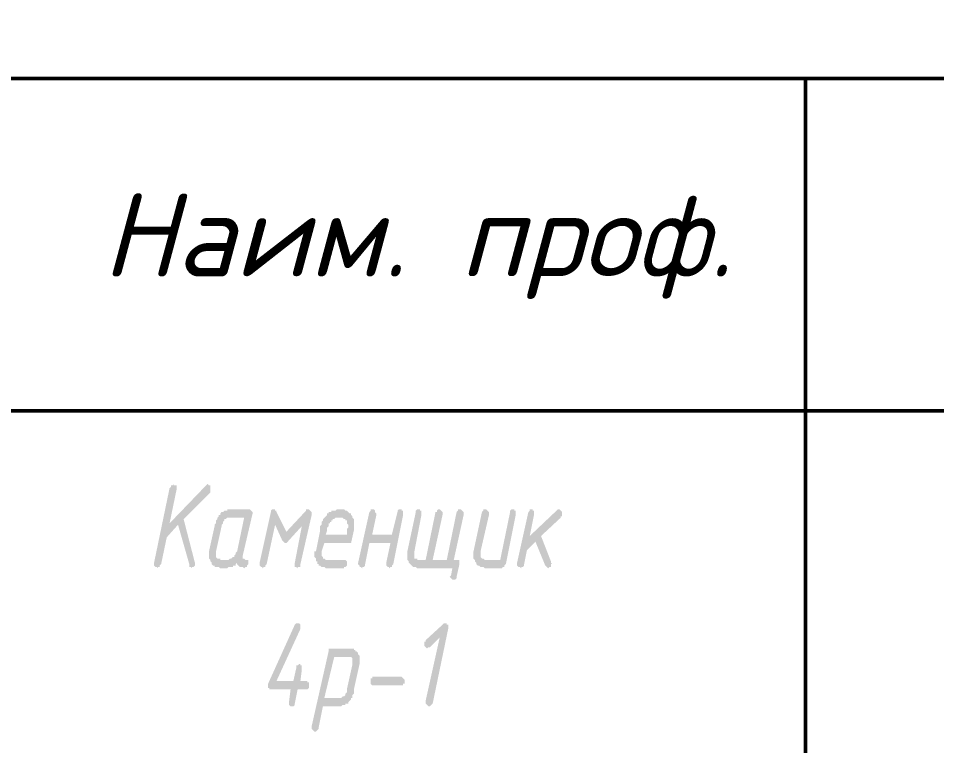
# Model space of a CAD drawing. Header units: millimetres. Extents: x 2279 to 5236, y 896 to 2828.
# Drawn here: x 4519.06 to 4546.68, y 2150.82 to 2172.68 of the extents above; entities that cross this region are included whole.
import ezdxf

# ---------------------------------------------------------------- set-up
doc = ezdxf.new("R2010")
doc.units = ezdxf.units.MM
doc.layers.add('PDF _!!ТОНКАЯ', color=7, linetype='Continuous')
doc.layers.add('PDF _Текст', color=7, linetype='Continuous')
doc.styles.add('PDF ISOCPEUR Italic', font='isocpeui.ttf')

msp = doc.modelspace()

# ---------------------------------------------------------------- hatches: boundary and pattern name
at = {"layer": 'PDF _!!ТОНКАЯ', "transparency": 33554559}
for points in [[(4523.86, 2157.46), (4523.521, 2157.079), (4523.352, 2156.275), (4523.309, 2156.232), (4523.309, 2156.19), (4523.267, 2156.19), (4523.267, 2156.19), (4523.225, 2156.148), (4523.225, 2156.19), (4523.182, 2156.19), (4523.182, 2156.19), (4523.14, 2156.232), (4523.14, 2156.275), (4523.14, 2156.275), (4523.14, 2156.317), (4523.14, 2156.317), (4523.606, 2158.561), (4523.648, 2158.603), (4523.648, 2158.645), (4523.69, 2158.645), (4523.69, 2158.645), (4523.733, 2158.688), (4523.733, 2158.645), (4523.775, 2158.645), (4523.817, 2158.645), (4523.817, 2158.603), (4523.817, 2158.561), (4523.817, 2158.561), (4523.817, 2158.518), (4523.817, 2158.518), (4523.606, 2157.502), (4524.707, 2158.645), (4524.707, 2158.645), (4524.749, 2158.688), (4524.749, 2158.688), (4524.791, 2158.645), (4524.791, 2158.645), (4524.834, 2158.645), (4524.834, 2158.603), (4524.834, 2158.561), (4524.834, 2158.561), (4524.834, 2158.518), (4524.834, 2158.476), (4524.834, 2158.434), (4524.029, 2157.629), (4524.368, 2156.317), (4524.368, 2156.275), (4524.368, 2156.275), (4524.368, 2156.232), (4524.368, 2156.232), (4524.326, 2156.19), (4524.326, 2156.19), (4524.283, 2156.19), (4524.283, 2156.148), (4524.241, 2156.19), (4524.199, 2156.19), (4524.199, 2156.19), (4524.199, 2156.232), (4524.199, 2156.275)], [(4527.585, 2157.418), (4527.162, 2156.952), (4527.162, 2156.952), (4527.12, 2156.91), (4527.077, 2156.91), (4527.077, 2156.91), (4527.035, 2156.952), (4527.035, 2156.952), (4526.993, 2156.994), (4526.781, 2157.46), (4526.527, 2156.275), (4526.485, 2156.232), (4526.485, 2156.19), (4526.485, 2156.19), (4526.442, 2156.19), (4526.4, 2156.148), (4526.4, 2156.19), (4526.358, 2156.19), (4526.358, 2156.19), (4526.315, 2156.232), (4526.315, 2156.275), (4526.315, 2156.275), (4526.315, 2156.317), (4526.315, 2156.317), (4526.654, 2157.841), (4526.654, 2157.841), (4526.654, 2157.883), (4526.696, 2157.926), (4526.739, 2157.926), (4526.739, 2157.926), (4526.781, 2157.926), (4526.781, 2157.883), (4526.823, 2157.883), (4526.823, 2157.841), (4527.12, 2157.248), (4527.712, 2157.883), (4527.712, 2157.926), (4527.755, 2157.926), (4527.755, 2157.926), (4527.797, 2157.926), (4527.839, 2157.883), (4527.839, 2157.883), (4527.882, 2157.841), (4527.882, 2157.841), (4527.882, 2157.799), (4527.882, 2157.756), (4527.882, 2157.756), (4527.543, 2156.275), (4527.543, 2156.232), (4527.543, 2156.19), (4527.501, 2156.19), (4527.458, 2156.19), (4527.458, 2156.148), (4527.416, 2156.19), (4527.416, 2156.19), (4527.374, 2156.19), (4527.374, 2156.232), (4527.374, 2156.275), (4527.374, 2156.275), (4527.374, 2156.317), (4527.374, 2156.317)], [(4530.252, 2156.91), (4529.617, 2156.91), (4529.49, 2156.275), (4529.49, 2156.232), (4529.448, 2156.19), (4529.448, 2156.19), (4529.406, 2156.19), (4529.406, 2156.148), (4529.363, 2156.19), (4529.321, 2156.19), (4529.321, 2156.19), (4529.321, 2156.232), (4529.279, 2156.275), (4529.279, 2156.275), (4529.279, 2156.317), (4529.279, 2156.317), (4529.617, 2157.841), (4529.617, 2157.841), (4529.66, 2157.883), (4529.66, 2157.926), (4529.702, 2157.926), (4529.702, 2157.926), (4529.744, 2157.926), (4529.787, 2157.883), (4529.787, 2157.883), (4529.787, 2157.841), (4529.829, 2157.799), (4529.829, 2157.799), (4529.829, 2157.756), (4529.829, 2157.756), (4529.702, 2157.164), (4530.295, 2157.164), (4530.464, 2157.841), (4530.464, 2157.841), (4530.464, 2157.883), (4530.506, 2157.926), (4530.506, 2157.926), (4530.549, 2157.926), (4530.591, 2157.926), (4530.591, 2157.883), (4530.633, 2157.883), (4530.633, 2157.841), (4530.633, 2157.841), (4530.633, 2157.799), (4530.633, 2157.756), (4530.633, 2157.756), (4530.337, 2156.275), (4530.295, 2156.232), (4530.295, 2156.19), (4530.252, 2156.19), (4530.252, 2156.19), (4530.21, 2156.148), (4530.21, 2156.19), (4530.168, 2156.19), (4530.168, 2156.19), (4530.125, 2156.232), (4530.125, 2156.275), (4530.125, 2156.275), (4530.125, 2156.317), (4530.125, 2156.317)], [(4532.115, 2156.148), (4531.057, 2156.148), (4531.014, 2156.19), (4531.014, 2156.19), (4530.972, 2156.19), (4530.93, 2156.19), (4530.93, 2156.19), (4530.887, 2156.232), (4530.887, 2156.232), (4530.845, 2156.275), (4530.845, 2156.275), (4530.803, 2156.317), (4530.803, 2156.359), (4530.803, 2156.359), (4530.76, 2156.402), (4530.76, 2156.444), (4530.76, 2156.486), (4530.76, 2156.529), (4530.76, 2156.571), (4530.76, 2156.571), (4530.76, 2156.613), (4530.76, 2156.656), (4530.76, 2156.656), (4531.014, 2157.841), (4531.014, 2157.841), (4531.014, 2157.883), (4531.057, 2157.926), (4531.099, 2157.926), (4531.099, 2157.926), (4531.141, 2157.926), (4531.141, 2157.883), (4531.184, 2157.883), (4531.184, 2157.841), (4531.184, 2157.799), (4531.184, 2157.799), (4531.184, 2157.756), (4531.184, 2157.756), (4530.972, 2156.656), (4530.972, 2156.613), (4530.972, 2156.571), (4530.972, 2156.571), (4530.972, 2156.529), (4530.972, 2156.529), (4530.972, 2156.486), (4530.972, 2156.444), (4531.014, 2156.444), (4531.057, 2156.444), (4531.057, 2156.402), (4531.099, 2156.402), (4531.099, 2156.402), (4531.311, 2156.402), (4531.607, 2157.841), (4531.649, 2157.841), (4531.649, 2157.883), (4531.692, 2157.926), (4531.692, 2157.926), (4531.734, 2157.926), (4531.734, 2157.926), (4531.776, 2157.883), (4531.776, 2157.883), (4531.819, 2157.841), (4531.819, 2157.799), (4531.819, 2157.799), (4531.819, 2157.756), (4531.819, 2157.756), (4531.522, 2156.402), (4531.946, 2156.402), (4532.242, 2157.841), (4532.242, 2157.841), (4532.284, 2157.883), (4532.284, 2157.926), (4532.327, 2157.926), (4532.327, 2157.926), (4532.369, 2157.926), (4532.411, 2157.883), (4532.411, 2157.883), (4532.454, 2157.841), (4532.454, 2157.799), (4532.454, 2157.799), (4532.454, 2157.756), (4532.454, 2157.756), (4532.157, 2156.402), (4532.242, 2156.402), (4532.284, 2156.402), (4532.327, 2156.402), (4532.327, 2156.359), (4532.327, 2156.359), (4532.327, 2156.317), (4532.327, 2156.275), (4532.242, 2155.894), (4532.242, 2155.851), (4532.2, 2155.809), (4532.2, 2155.809), (4532.157, 2155.809), (4532.157, 2155.809), (4532.115, 2155.809), (4532.115, 2155.809), (4532.073, 2155.851), (4532.073, 2155.851), (4532.03, 2155.894), (4532.03, 2155.894), (4532.073, 2155.936), (4532.073, 2155.936)], [(4533.851, 2157.841), (4533.851, 2157.841), (4533.851, 2157.883), (4533.893, 2157.926), (4533.935, 2157.926), (4533.935, 2157.926), (4533.978, 2157.926), (4533.978, 2157.883), (4534.02, 2157.883), (4534.02, 2157.841), (4534.02, 2157.841), (4534.02, 2157.799), (4534.02, 2157.756), (4534.02, 2157.756), (4533.724, 2156.275), (4533.724, 2156.275), (4533.681, 2156.232), (4533.681, 2156.19), (4533.639, 2156.19), (4533.639, 2156.19), (4533.597, 2156.148), (4533.597, 2156.148), (4533.089, 2156.148), (4533.046, 2156.19), (4533.004, 2156.19), (4532.962, 2156.19), (4532.962, 2156.19), (4532.919, 2156.232), (4532.919, 2156.232), (4532.877, 2156.232), (4532.835, 2156.275), (4532.835, 2156.275), (4532.835, 2156.317), (4532.792, 2156.359), (4532.792, 2156.359), (4532.792, 2156.402), (4532.75, 2156.444), (4532.75, 2156.486), (4532.75, 2156.529), (4532.75, 2156.571), (4532.75, 2156.571), (4532.75, 2156.613), (4532.75, 2156.656), (4532.75, 2156.656), (4533.004, 2157.841), (4533.004, 2157.841), (4533.046, 2157.883), (4533.046, 2157.926), (4533.089, 2157.926), (4533.089, 2157.926), (4533.131, 2157.926), (4533.173, 2157.883), (4533.173, 2157.883), (4533.216, 2157.841), (4533.216, 2157.841), (4533.216, 2157.799), (4533.216, 2157.756), (4533.216, 2157.756), (4532.962, 2156.656), (4532.962, 2156.613), (4532.962, 2156.571), (4532.962, 2156.571), (4532.962, 2156.529), (4532.962, 2156.529), (4532.962, 2156.486), (4533.004, 2156.444), (4533.004, 2156.444), (4533.046, 2156.444), (4533.089, 2156.402), (4533.089, 2156.402), (4533.131, 2156.402), (4533.554, 2156.402)], [(4534.613, 2156.952), (4534.359, 2156.698), (4534.274, 2156.275), (4534.274, 2156.232), (4534.232, 2156.19), (4534.232, 2156.19), (4534.189, 2156.19), (4534.189, 2156.148), (4534.147, 2156.19), (4534.105, 2156.19), (4534.105, 2156.19), (4534.062, 2156.232), (4534.062, 2156.275), (4534.062, 2156.275), (4534.062, 2156.317), (4534.062, 2156.317), (4534.401, 2157.841), (4534.401, 2157.841), (4534.443, 2157.883), (4534.443, 2157.926), (4534.486, 2157.926), (4534.486, 2157.926), (4534.528, 2157.926), (4534.528, 2157.883), (4534.571, 2157.883), (4534.571, 2157.841), (4534.571, 2157.841), (4534.571, 2157.799), (4534.571, 2157.756), (4534.571, 2157.756), (4534.443, 2157.121), (4535.248, 2157.883), (4535.29, 2157.926), (4535.333, 2157.926), (4535.333, 2157.926), (4535.333, 2157.926), (4535.375, 2157.883), (4535.375, 2157.883), (4535.417, 2157.841), (4535.417, 2157.799), (4535.417, 2157.799), (4535.417, 2157.756), (4535.417, 2157.714), (4535.375, 2157.714), (4535.375, 2157.672), (4534.782, 2157.121), (4535.079, 2156.359), (4535.079, 2156.317), (4535.121, 2156.275), (4535.079, 2156.275), (4535.079, 2156.232), (4535.079, 2156.19), (4535.036, 2156.19), (4535.036, 2156.19), (4534.994, 2156.148), (4534.952, 2156.19), (4534.952, 2156.19), (4534.909, 2156.232), (4534.909, 2156.232)], [(4527.543, 2152.761), (4527.712, 2152.761), (4527.755, 2152.761), (4527.755, 2152.719), (4527.797, 2152.719), (4527.797, 2152.676), (4527.797, 2152.676), (4527.797, 2152.634), (4527.797, 2152.592), (4527.797, 2152.549), (4527.797, 2152.549), (4527.755, 2152.507), (4527.712, 2152.507), (4527.712, 2152.507), (4527.458, 2152.507), (4527.374, 2152.084), (4527.374, 2152.041), (4527.374, 2152.041), (4527.331, 2151.999), (4527.289, 2151.999), (4527.289, 2151.999), (4527.247, 2151.999), (4527.247, 2151.999), (4527.204, 2152.041), (4527.204, 2152.041), (4527.204, 2152.084), (4527.204, 2152.126), (4527.204, 2152.168), (4527.204, 2152.168), (4527.247, 2152.507), (4526.654, 2152.507), (4526.654, 2152.507), (4526.612, 2152.507), (4526.612, 2152.549), (4526.569, 2152.549), (4526.569, 2152.592), (4526.569, 2152.634), (4526.569, 2152.676), (4526.569, 2152.676), (4527.374, 2154.454), (4527.374, 2154.454), (4527.416, 2154.497), (4527.458, 2154.497), (4527.458, 2154.497), (4527.501, 2154.497), (4527.501, 2154.497), (4527.543, 2154.454), (4527.543, 2154.454), (4527.543, 2154.412), (4527.543, 2154.37), (4527.543, 2154.327), (4527.543, 2154.327), (4526.823, 2152.761), (4527.331, 2152.761), (4527.416, 2153.142), (4527.416, 2153.184), (4527.416, 2153.227), (4527.458, 2153.227), (4527.501, 2153.269), (4527.501, 2153.269), (4527.543, 2153.269), (4527.543, 2153.227), (4527.585, 2153.227), (4527.585, 2153.184), (4527.585, 2153.142), (4527.585, 2153.142), (4527.585, 2153.1), (4527.585, 2153.1)], [(4531.734, 2154.073), (4531.438, 2153.777), (4531.395, 2153.777), (4531.353, 2153.735), (4531.353, 2153.735), (4531.311, 2153.777), (4531.311, 2153.777), (4531.268, 2153.819), (4531.268, 2153.819), (4531.268, 2153.862), (4531.268, 2153.904), (4531.268, 2153.946), (4531.311, 2153.946), (4531.311, 2153.989), (4531.819, 2154.454), (4531.861, 2154.497), (4531.903, 2154.497), (4531.903, 2154.497), (4531.903, 2154.497), (4531.946, 2154.497), (4531.946, 2154.454), (4531.988, 2154.454), (4531.988, 2154.412), (4531.988, 2154.37), (4531.988, 2154.327), (4531.988, 2154.327), (4531.522, 2152.084), (4531.48, 2152.041), (4531.48, 2152.041), (4531.438, 2151.999), (4531.438, 2151.999), (4531.395, 2151.999), (4531.395, 2151.999), (4531.353, 2152.041), (4531.353, 2152.041), (4531.311, 2152.084), (4531.311, 2152.084), (4531.311, 2152.126), (4531.311, 2152.168), (4531.311, 2152.168)], [(4530.591, 2152.634), (4529.744, 2152.634), (4529.702, 2152.634), (4529.702, 2152.634), (4529.66, 2152.676), (4529.66, 2152.676), (4529.66, 2152.719), (4529.66, 2152.761), (4529.66, 2152.803), (4529.66, 2152.803), (4529.66, 2152.846), (4529.702, 2152.846), (4529.702, 2152.888), (4529.744, 2152.888), (4530.591, 2152.888), (4530.591, 2152.888), (4530.633, 2152.846), (4530.633, 2152.846), (4530.676, 2152.803), (4530.676, 2152.803), (4530.676, 2152.761), (4530.676, 2152.719), (4530.676, 2152.676), (4530.633, 2152.676), (4530.633, 2152.634), (4530.591, 2152.634), (4530.591, 2152.634)]]:
    msp.add_hatch(color=256, dxfattribs=at).paths.add_polyline_path(points)
h = msp.add_hatch(color=256, dxfattribs=at)
h.paths.add_polyline_path([(4525.172, 2156.402), (4525.384, 2156.402), (4525.384, 2156.402), (4525.426, 2156.444), (4525.469, 2156.444), (4525.469, 2156.444), (4525.511, 2156.486), (4525.553, 2156.486), (4525.553, 2156.529), (4525.596, 2156.571), (4525.596, 2156.571), (4525.596, 2156.613), (4525.638, 2156.656), (4525.638, 2156.656), (4525.85, 2157.672), (4525.426, 2157.672), (4525.384, 2157.672), (4525.384, 2157.672), (4525.342, 2157.672), (4525.299, 2157.629), (4525.299, 2157.629), (4525.257, 2157.629), (4525.257, 2157.587), (4525.215, 2157.545), (4525.215, 2157.545), (4525.215, 2157.502), (4525.172, 2157.46), (4525.172, 2157.418), (4525.172, 2157.418), (4525.003, 2156.656), (4525.003, 2156.613), (4525.003, 2156.571), (4525.003, 2156.571), (4525.003, 2156.529), (4525.003, 2156.529), (4525.003, 2156.486), (4525.045, 2156.444), (4525.045, 2156.444), (4525.088, 2156.444), (4525.13, 2156.444), (4525.13, 2156.402), (4525.172, 2156.402)], flags=0)
h.paths.add_polyline_path([(4525.13, 2156.148), (4525.088, 2156.19), (4525.045, 2156.19), (4525.003, 2156.19), (4525.003, 2156.19), (4524.961, 2156.19), (4524.961, 2156.232), (4524.918, 2156.232), (4524.876, 2156.275), (4524.876, 2156.275), (4524.876, 2156.317), (4524.834, 2156.359), (4524.834, 2156.359), (4524.834, 2156.402), (4524.791, 2156.444), (4524.791, 2156.486), (4524.791, 2156.529), (4524.791, 2156.571), (4524.791, 2156.571), (4524.791, 2156.613), (4524.791, 2156.656), (4524.791, 2156.656), (4524.961, 2157.418), (4524.961, 2157.46), (4525.003, 2157.502), (4525.003, 2157.545), (4525.003, 2157.587), (4525.045, 2157.629), (4525.045, 2157.629), (4525.045, 2157.672), (4525.088, 2157.714), (4525.088, 2157.756), (4525.13, 2157.756), (4525.13, 2157.799), (4525.13, 2157.799), (4525.13, 2157.799), (4525.172, 2157.841), (4525.172, 2157.841), (4525.215, 2157.841), (4525.257, 2157.883), (4525.257, 2157.883), (4525.299, 2157.883), (4525.342, 2157.883), (4525.342, 2157.926), (4525.384, 2157.926), (4525.426, 2157.926), (4525.469, 2157.926), (4525.469, 2157.926), (4526.019, 2157.926), (4526.019, 2157.926), (4526.061, 2157.883), (4526.061, 2157.883), (4526.104, 2157.841), (4526.104, 2157.799), (4526.104, 2157.799), (4525.807, 2156.529), (4525.807, 2156.529), (4525.807, 2156.529), (4525.807, 2156.486), (4525.807, 2156.444), (4525.85, 2156.444), (4525.892, 2156.402), (4525.892, 2156.402), (4525.934, 2156.402), (4525.934, 2156.402), (4525.977, 2156.402), (4525.977, 2156.359), (4525.977, 2156.317), (4525.977, 2156.275), (4525.977, 2156.275), (4525.934, 2156.232), (4525.934, 2156.19), (4525.892, 2156.19), (4525.892, 2156.19), (4525.85, 2156.148), (4525.85, 2156.148), (4525.807, 2156.19), (4525.765, 2156.19), (4525.723, 2156.19), (4525.723, 2156.19), (4525.68, 2156.232), (4525.68, 2156.232), (4525.638, 2156.275), (4525.638, 2156.275), (4525.638, 2156.317), (4525.596, 2156.275), (4525.596, 2156.275), (4525.596, 2156.232), (4525.553, 2156.232), (4525.511, 2156.232), (4525.511, 2156.19), (4525.469, 2156.19), (4525.426, 2156.19), (4525.426, 2156.19), (4525.384, 2156.19), (4525.342, 2156.148), (4525.299, 2156.148)], flags=0)
h = msp.add_hatch(color=256, dxfattribs=at)
h.paths.add_polyline_path([(4528.94, 2157.291), (4528.94, 2157.333), (4528.982, 2157.375), (4528.982, 2157.418), (4528.982, 2157.418), (4528.982, 2157.46), (4528.94, 2157.502), (4528.94, 2157.545), (4528.94, 2157.545), (4528.94, 2157.587), (4528.898, 2157.587), (4528.898, 2157.629), (4528.855, 2157.629), (4528.855, 2157.629), (4528.813, 2157.672), (4528.771, 2157.672), (4528.728, 2157.672), (4528.728, 2157.672), (4528.686, 2157.672), (4528.644, 2157.672), (4528.644, 2157.672), (4528.601, 2157.672), (4528.559, 2157.629), (4528.559, 2157.629), (4528.517, 2157.629), (4528.517, 2157.587), (4528.474, 2157.587), (4528.474, 2157.545), (4528.432, 2157.545), (4528.432, 2157.502), (4528.39, 2157.502), (4528.39, 2157.46), (4528.39, 2157.418), (4528.347, 2157.375), (4528.347, 2157.375), (4528.347, 2157.333), (4528.347, 2157.291), (4528.305, 2157.164), (4528.94, 2157.164)], flags=0)
h.paths.add_polyline_path([(4529.152, 2157.291), (4529.067, 2156.91), (4528.263, 2156.91), (4528.178, 2156.656), (4528.178, 2156.613), (4528.178, 2156.571), (4528.178, 2156.571), (4528.178, 2156.529), (4528.178, 2156.529), (4528.22, 2156.486), (4528.22, 2156.444), (4528.263, 2156.444), (4528.263, 2156.444), (4528.305, 2156.402), (4528.347, 2156.402), (4528.347, 2156.402), (4528.855, 2156.402), (4528.855, 2156.402), (4528.898, 2156.402), (4528.898, 2156.402), (4528.94, 2156.359), (4528.94, 2156.317), (4528.94, 2156.275), (4528.94, 2156.275), (4528.94, 2156.232), (4528.898, 2156.19), (4528.898, 2156.19), (4528.855, 2156.19), (4528.855, 2156.148), (4528.305, 2156.148), (4528.263, 2156.19), (4528.22, 2156.19), (4528.22, 2156.19), (4528.178, 2156.19), (4528.136, 2156.232), (4528.136, 2156.232), (4528.093, 2156.232), (4528.093, 2156.275), (4528.051, 2156.275), (4528.051, 2156.317), (4528.051, 2156.359), (4528.009, 2156.359), (4528.009, 2156.402), (4528.009, 2156.444), (4527.966, 2156.486), (4527.966, 2156.529), (4527.966, 2156.571), (4527.966, 2156.571), (4527.966, 2156.613), (4527.966, 2156.656), (4528.009, 2156.656), (4528.136, 2157.291), (4528.136, 2157.333), (4528.136, 2157.375), (4528.136, 2157.418), (4528.178, 2157.46), (4528.178, 2157.502), (4528.178, 2157.545), (4528.22, 2157.587), (4528.22, 2157.587), (4528.22, 2157.629), (4528.263, 2157.672), (4528.263, 2157.672), (4528.305, 2157.714), (4528.305, 2157.714), (4528.347, 2157.756), (4528.347, 2157.756), (4528.347, 2157.799), (4528.39, 2157.799), (4528.39, 2157.841), (4528.432, 2157.841), (4528.474, 2157.841), (4528.474, 2157.883), (4528.517, 2157.883), (4528.559, 2157.883), (4528.559, 2157.883), (4528.601, 2157.883), (4528.644, 2157.926), (4528.686, 2157.926), (4528.686, 2157.926), (4528.728, 2157.926), (4528.771, 2157.926), (4528.813, 2157.926), (4528.855, 2157.926), (4528.855, 2157.926), (4528.898, 2157.883), (4528.94, 2157.883), (4528.94, 2157.883), (4528.982, 2157.841), (4528.982, 2157.841), (4529.025, 2157.799), (4529.067, 2157.799), (4529.067, 2157.799), (4529.067, 2157.756), (4529.109, 2157.714), (4529.109, 2157.672), (4529.109, 2157.672), (4529.152, 2157.629), (4529.152, 2157.587), (4529.152, 2157.545), (4529.152, 2157.502), (4529.152, 2157.46), (4529.152, 2157.46), (4529.152, 2157.418), (4529.152, 2157.375), (4529.152, 2157.333), (4529.152, 2157.333), (4529.152, 2157.291)], flags=0)
h = msp.add_hatch(color=256, dxfattribs=at)
h.paths.add_polyline_path([(4528.39, 2153.65), (4528.39, 2153.692), (4528.39, 2153.735), (4528.432, 2153.735), (4528.432, 2153.735), (4528.474, 2153.735), (4529.025, 2153.735), (4529.067, 2153.735), (4529.067, 2153.735), (4529.109, 2153.735), (4529.152, 2153.735), (4529.152, 2153.692), (4529.194, 2153.692), (4529.194, 2153.65), (4529.236, 2153.65), (4529.236, 2153.65), (4529.279, 2153.608), (4529.279, 2153.565), (4529.279, 2153.565), (4529.321, 2153.523), (4529.321, 2153.481), (4529.321, 2153.438), (4529.321, 2153.396), (4529.321, 2153.354), (4529.321, 2153.354), (4529.321, 2153.311), (4529.321, 2153.269), (4529.321, 2153.269), (4529.152, 2152.507), (4529.152, 2152.465), (4529.152, 2152.422), (4529.152, 2152.38), (4529.109, 2152.338), (4529.109, 2152.295), (4529.109, 2152.253), (4529.067, 2152.253), (4529.067, 2152.211), (4529.025, 2152.168), (4529.025, 2152.168), (4528.982, 2152.126), (4528.982, 2152.126), (4528.982, 2152.084), (4528.94, 2152.084), (4528.898, 2152.084), (4528.898, 2152.041), (4528.855, 2152.041), (4528.855, 2152.041), (4528.813, 2152.041), (4528.771, 2151.999), (4528.728, 2151.999), (4528.728, 2151.999), (4528.686, 2151.999), (4528.644, 2151.999), (4528.22, 2151.999), (4528.093, 2151.364), (4528.093, 2151.322), (4528.051, 2151.279), (4528.051, 2151.279), (4528.009, 2151.237), (4528.009, 2151.237), (4527.966, 2151.237), (4527.924, 2151.279), (4527.924, 2151.279), (4527.882, 2151.322), (4527.882, 2151.364), (4527.882, 2151.364), (4527.882, 2151.406), (4527.882, 2151.406)], flags=0)
h.paths.add_polyline_path([(4528.559, 2153.481), (4528.263, 2152.253), (4528.686, 2152.253), (4528.728, 2152.253), (4528.771, 2152.253), (4528.771, 2152.253), (4528.813, 2152.295), (4528.855, 2152.295), (4528.855, 2152.295), (4528.898, 2152.338), (4528.898, 2152.338), (4528.898, 2152.38), (4528.94, 2152.422), (4528.94, 2152.465), (4528.94, 2152.465), (4528.94, 2152.507), (4529.109, 2153.269), (4529.109, 2153.311), (4529.109, 2153.311), (4529.109, 2153.354), (4529.109, 2153.396), (4529.109, 2153.396), (4529.109, 2153.438), (4529.109, 2153.438), (4529.067, 2153.481), (4529.067, 2153.481), (4529.025, 2153.481), (4528.982, 2153.481), (4528.982, 2153.481)], flags=0)

# ---------------------------------------------------------------- linework, layer by layer
at = {"layer": 'PDF _!!ТОНКАЯ', "lineweight": 50}
for points in [[(4637.74, 2049.083), (4340.762, 2049.083), (4340.762, 2190.862), (4637.74, 2190.862), (4637.74, 2160.889), (4340.762, 2160.889)], [(4400.751, 2170.88), (4555.738, 2170.88)], [(4542.741, 2170.88), (4542.741, 2049.083)]]:
    msp.add_lwpolyline(points, dxfattribs=at)

# ---------------------------------------------------------------- texts
at = {"layer": 'PDF _Текст', "insert": (4521.574, 2164.246), "char_height": 2.4999, "attachment_point": 7, "style": 'PDF ISOCPEUR Italic'}
msp.add_mtext('Наим. проф.', dxfattribs=at)

doc.saveas('drawing.dxf')
